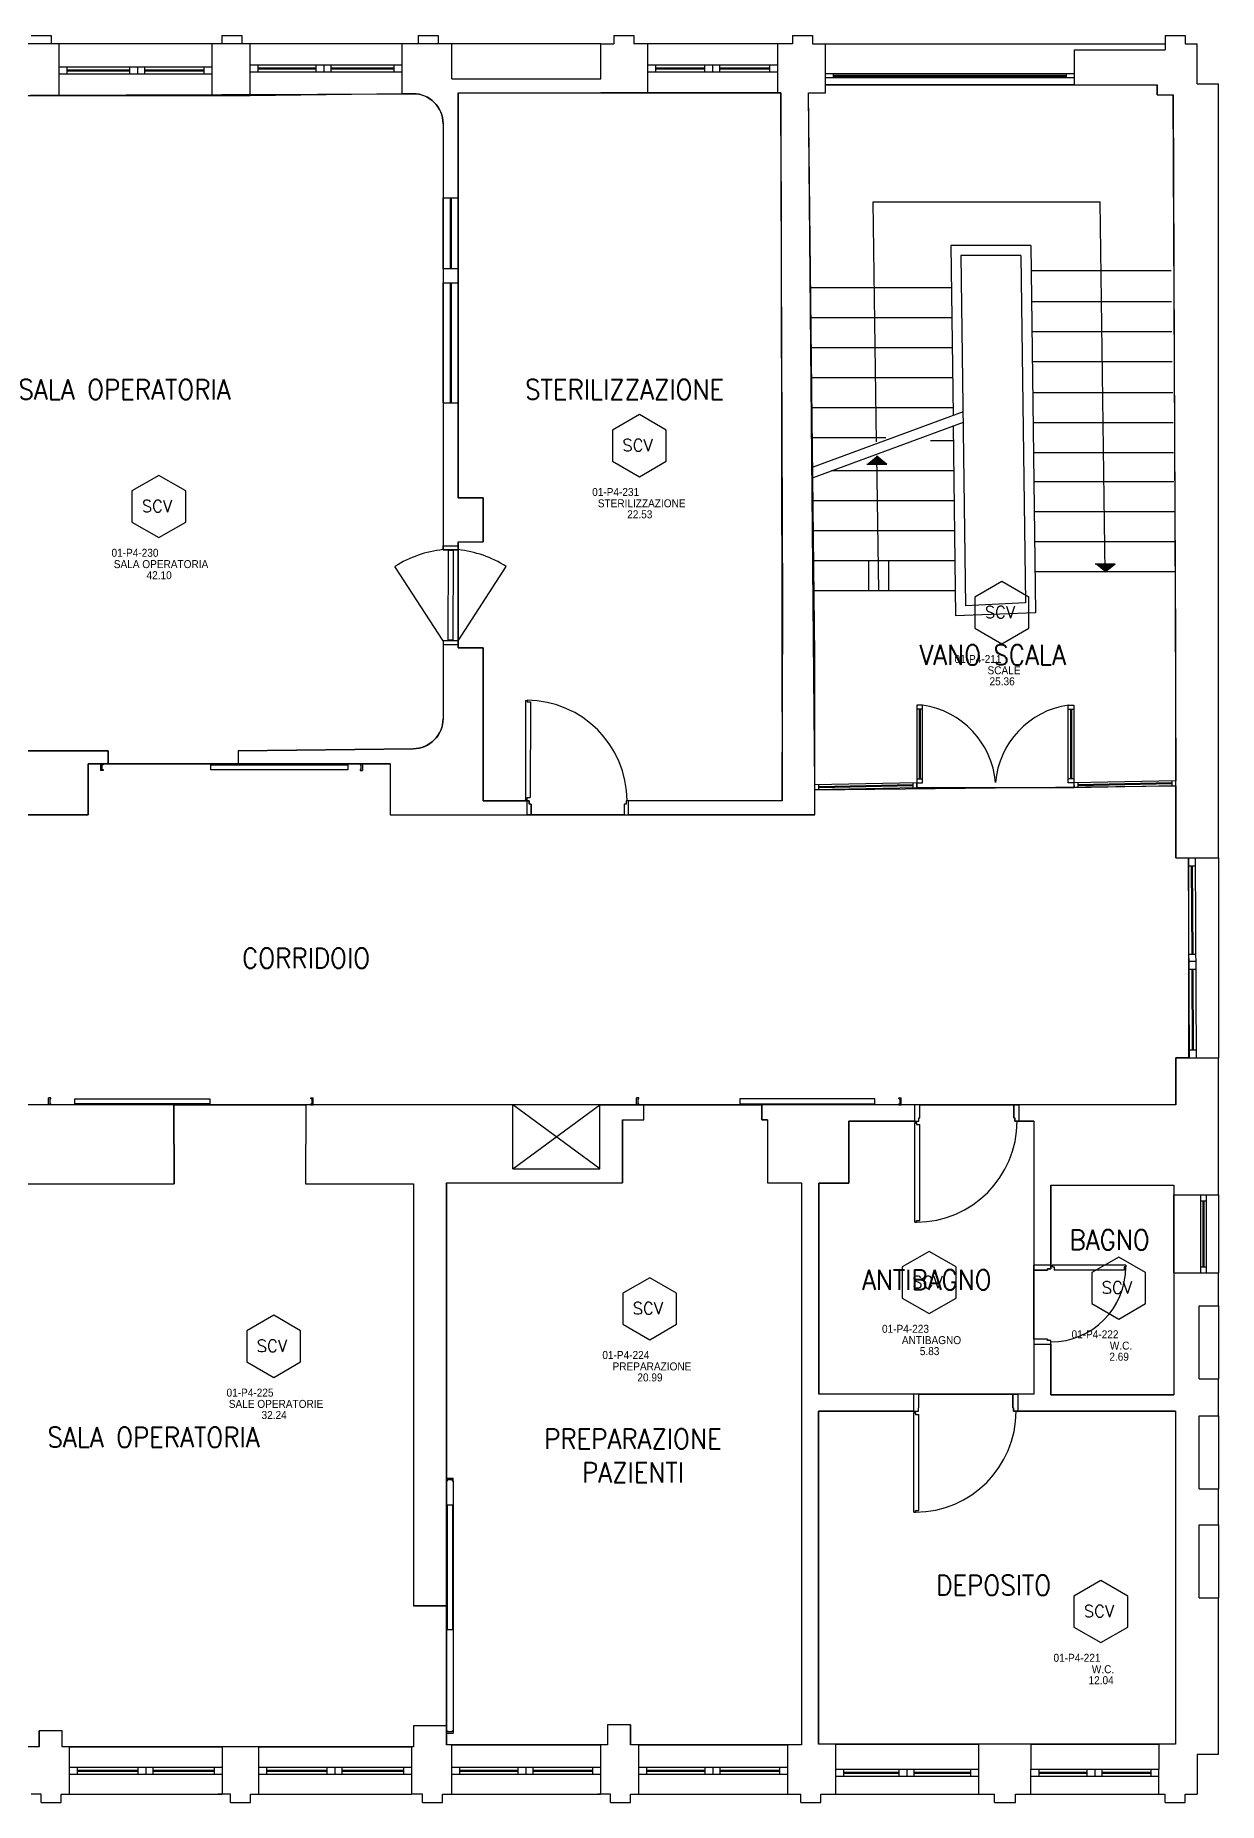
# Model space of a CAD drawing. Header units: inches. Extents: x 16420 to 16611, y 92341 to 92416.
# Drawn here: x 16593.98 to 16605.81, y 92340.51 to 92358.18 of the extents above; entities that cross this region are included whole.
import ezdxf
from ezdxf.enums import TextEntityAlignment as Align

# ---------------------------------------------------------------- set-up
doc = ezdxf.new("R2010")
doc.units = ezdxf.units.IN
doc.header["$LTSCALE"] = 50
doc.header["$MEASUREMENT"] = 0
doc.linetypes.add('HIDDEN2', pattern=[0.1875, 0.125, -0.0625])
doc.linetypes.add('NASCOSTA2', pattern=[0.1875, 0.125, -0.0625])
for name, color, linetype in [('A-LOCALI', 7, 'Continuous'), ('AA-CodiceVano', 7, 'Continuous'), ('GMM_DEST.USO', 50, 'Continuous'), ('PIANTA', 7, 'Continuous'), ('RM', 191, 'Continuous')]:
    doc.layers.add(name, color=color, linetype=linetype)
doc.styles.add('ARIAL', font='arial.ttf')
doc.styles.add('ARTECO', font='romans.shx', dxfattribs={"width": 0.9})
doc.styles.get("Standard").update_dxf_attribs({"font": 'txt.shx'})

# ---------------------------------------------------------------- blocks, each defined once
blk = doc.blocks.new('MFM_COD_VANO')
at = {"layer": 'A-LOCALI'}
for p, q in [((0, 0.621), (-0.269, 0.466)), ((0.269, 0.466), (0, 0.621)), ((-0.269, 0.466), (-0.269, 0.155)), ((0.269, 0.155), (0.269, 0.466)), ((-0.269, 0.155), (0, 0)), ((0, 0), (0.269, 0.155))]:
    blk.add_line(p, q, dxfattribs=at)
blk.add_text('SCV', height=0.12, dxfattribs=at).set_placement((-0.17, 0.255))
at = {"layer": 'A-LOCALI', "flags": 9}
for tag in ['MFM_NAME', 'MFM_COD_COMPLESSO', 'MFM_COD_EDIFICIO', 'MFM_COD_PIANO', 'MFM_COD_MACROAREA', 'MFM_ZONA', 'MFM_REPARTO']:
    blk.add_attdef(tag, (-0.084, 0.188), '', height=0.005, dxfattribs=at)
blk.add_attdef('MFM_ALTEZZA', text='', height=0.005, dxfattribs=at).set_placement((-0.057, 0.188), align=Align.CENTER)
at = {"layer": 'A-LOCALI', "style": 'ARIAL', "width": 0.9, "flags": 8}
for tag, p in [('MFM_COD_UT', (-0.026, -0.078)), ('MFM_DESTINAZIONE_USO', (0.023, -0.306)), ('MFM_SUPERFICIE', (0.004, -0.416))]:
    blk.add_attdef(tag, text='', height=0.08, dxfattribs=at).set_placement(p, align=Align.CENTER)
at = {"layer": 'A-LOCALI', "style": 'ARIAL', "width": 0.9}
for tag, p, height, flags in [('MFM_COD_LOCALE', (-0.472, -0.192), 0.08, 8), ('MFM_COD_SCHEDA', (-0.275, -0.483), 0.04, 9)]:
    blk.add_attdef(tag, p, '', height=height, dxfattribs=dict(at, flags=flags))

msp = doc.modelspace()

# ---------------------------------------------------------------- linework, layer by layer
at = {"layer": 'PIANTA', "color": 0}
for p, q in [((16594.221, 92358.093), (16593.841, 92358.093)), ((16593.941, 92358.179), (16594.141, 92358.179)), ((16594.141, 92358.179), (16594.141, 92358.093)), ((16595.751, 92358.093), (16594.221, 92358.093)), ((16594.221, 92357.576), (16594.221, 92358.093)), ((16596.131, 92358.093), (16595.751, 92358.093)), ((16595.751, 92357.576), (16595.751, 92358.093)), ((16595.846, 92358.179), (16596.046, 92358.179)), ((16595.846, 92358.179), (16595.846, 92358.093)), ((16596.046, 92358.179), (16596.046, 92358.093)), ((16597.651, 92358.093), (16596.131, 92358.093)), ((16596.131, 92357.576), (16596.131, 92358.093)), ((16597.651, 92357.596), (16597.651, 92358.093)), ((16598.147, 92358.093), (16597.651, 92358.093)), ((16597.809, 92358.179), (16598.009, 92358.179)), ((16597.809, 92358.179), (16597.809, 92358.093)), ((16598.009, 92358.179), (16598.009, 92358.093)), ((16599.637, 92358.093), (16598.147, 92358.093)), ((16598.147, 92357.746), (16598.147, 92358.093)), ((16599.637, 92357.746), (16599.637, 92358.093)), ((16599.637, 92358.093), (16599.767, 92358.093)), ((16599.767, 92358.179), (16599.967, 92358.179)), ((16599.767, 92358.179), (16599.767, 92358.093)), ((16599.967, 92358.179), (16599.967, 92358.093)), ((16600.107, 92358.093), (16599.967, 92358.093)), ((16601.407, 92358.093), (16600.107, 92358.093)), ((16600.107, 92357.606), (16600.107, 92358.093)), ((16601.407, 92357.606), (16601.407, 92358.093)), ((16601.552, 92358.093), (16601.407, 92358.093)), ((16601.552, 92358.179), (16601.752, 92358.179)), ((16601.552, 92358.179), (16601.552, 92358.093)), ((16601.752, 92358.179), (16601.752, 92358.093)), ((16601.752, 92358.093), (16601.926, 92358.093)), ((16601.884, 92357.603), (16601.884, 92358.093)), ((16601.884, 92358.093), (16605.279, 92358.093)), ((16604.374, 92357.683), (16604.374, 92358.033)), ((16604.374, 92358.033), (16605.279, 92358.033)), ((16605.279, 92358.179), (16605.279, 92358.033)), ((16605.279, 92358.179), (16605.479, 92358.179)), ((16605.479, 92358.179), (16605.479, 92358.093)), ((16605.479, 92358.093), (16605.6, 92358.093)), ((16605.479, 92358.093), (16605.6, 92358.093)), ((16605.6, 92357.693), (16605.6, 92358.093)), ((16594.221, 92357.866), (16595.751, 92357.866)), ((16594.301, 92357.796), (16594.301, 92357.866)), ((16594.926, 92357.796), (16594.926, 92357.866)), ((16595.006, 92357.796), (16595.006, 92357.866)), ((16595.076, 92357.796), (16595.076, 92357.866)), ((16595.671, 92357.796), (16595.671, 92357.866)), ((16596.131, 92357.886), (16597.651, 92357.886)), ((16596.211, 92357.816), (16596.211, 92357.886)), ((16596.211, 92357.856), (16596.791, 92357.856)), ((16596.791, 92357.816), (16596.791, 92357.886)), ((16596.871, 92357.816), (16596.871, 92357.886)), ((16596.941, 92357.816), (16596.941, 92357.886)), ((16596.941, 92357.856), (16597.571, 92357.856)), ((16597.571, 92357.816), (16597.571, 92357.886)), ((16600.107, 92357.886), (16601.407, 92357.886)), ((16600.187, 92357.816), (16600.187, 92357.886)), ((16600.187, 92357.856), (16600.677, 92357.856)), ((16600.677, 92357.816), (16600.677, 92357.886)), ((16600.757, 92357.816), (16600.757, 92357.886)), ((16600.827, 92357.816), (16600.827, 92357.886)), ((16600.827, 92357.856), (16601.327, 92357.856)), ((16601.327, 92357.816), (16601.327, 92357.886)), ((16594.221, 92357.796), (16595.751, 92357.796)), ((16594.301, 92357.836), (16594.926, 92357.836)), ((16594.301, 92357.826), (16594.926, 92357.826)), ((16595.076, 92357.836), (16595.671, 92357.836)), ((16595.076, 92357.826), (16595.671, 92357.826)), ((16596.131, 92357.816), (16597.651, 92357.816)), ((16596.211, 92357.846), (16596.791, 92357.846)), ((16596.941, 92357.846), (16597.571, 92357.846)), ((16598.147, 92357.746), (16599.637, 92357.746)), ((16600.107, 92357.816), (16601.407, 92357.816)), ((16600.187, 92357.846), (16600.677, 92357.846)), ((16600.827, 92357.846), (16601.327, 92357.846)), ((16604.374, 92357.793), (16601.884, 92357.793)), ((16604.374, 92357.753), (16601.884, 92357.753)), ((16604.374, 92357.683), (16601.884, 92357.683)), ((16601.964, 92357.753), (16601.964, 92357.793)), ((16604.294, 92357.778), (16601.964, 92357.778)), ((16604.294, 92357.768), (16601.964, 92357.768)), ((16604.294, 92357.753), (16604.294, 92357.793)), ((16604.374, 92357.683), (16605.199, 92357.683)), ((16605.199, 92357.583), (16605.199, 92357.683)), ((16605.6, 92357.693), (16605.814, 92357.693)), ((16605.814, 92349.956), (16605.814, 92357.693)), ((16594.221, 92357.576), (16593.841, 92357.576)), ((16595.751, 92357.576), (16594.221, 92357.576)), ((16595.821, 92357.576), (16595.751, 92357.576)), ((16596.051, 92357.576), (16595.821, 92357.576)), ((16596.131, 92357.576), (16596.051, 92357.576)), ((16597.651, 92357.596), (16596.131, 92357.576)), ((16597.759, 92357.596), (16597.651, 92357.596)), ((16598.209, 92357.606), (16598.209, 92356.556)), ((16598.209, 92357.606), (16599.637, 92357.606)), ((16600.107, 92357.606), (16599.637, 92357.606)), ((16601.407, 92357.606), (16600.107, 92357.606)), ((16601.437, 92357.606), (16601.407, 92357.606)), ((16601.457, 92352.476), (16601.437, 92357.606)), ((16601.714, 92357.603), (16601.884, 92357.603)), ((16601.777, 92351.981), (16601.714, 92357.603)), ((16605.199, 92357.583), (16605.359, 92357.583)), ((16605.387, 92352.106), (16605.359, 92357.583)), ((16598.059, 92357.296), (16598.059, 92356.556)), ((16598.059, 92356.556), (16598.209, 92356.556)), ((16598.059, 92355.846), (16598.059, 92356.556)), ((16598.131, 92356.556), (16598.131, 92355.846)), ((16598.141, 92356.556), (16598.141, 92355.846)), ((16598.209, 92356.556), (16598.209, 92355.846)), ((16602.394, 92354.115), (16602.36, 92356.513)), ((16602.36, 92356.513), (16604.629, 92356.513)), ((16604.678, 92352.813), (16604.629, 92356.513)), ((16603.935, 92356.078), (16603.135, 92356.077)), ((16603.135, 92356.077), (16603.158, 92354.38)), ((16603.835, 92355.978), (16603.235, 92355.977)), ((16603.235, 92355.977), (16603.284, 92352.473)), ((16603.835, 92355.978), (16603.884, 92352.503)), ((16603.935, 92356.078), (16603.984, 92352.403)), ((16598.209, 92355.846), (16598.059, 92355.846)), ((16598.059, 92355.846), (16598.059, 92355.706)), ((16598.209, 92355.846), (16598.209, 92355.706)), ((16605.338, 92355.823), (16603.939, 92355.823)), ((16598.059, 92355.706), (16598.209, 92355.706)), ((16598.059, 92354.506), (16598.059, 92355.706)), ((16598.131, 92355.706), (16598.131, 92354.506)), ((16598.141, 92355.706), (16598.141, 92354.506)), ((16598.209, 92355.706), (16598.209, 92354.506)), ((16603.141, 92355.653), (16601.723, 92355.653)), ((16605.342, 92355.513), (16603.943, 92355.513)), ((16603.145, 92355.353), (16601.728, 92355.353)), ((16605.346, 92355.213), (16603.947, 92355.213)), ((16603.149, 92355.053), (16601.732, 92355.053)), ((16605.35, 92354.913), (16603.951, 92354.913)), ((16603.153, 92354.753), (16601.737, 92354.753)), ((16598.059, 92354.506), (16598.209, 92354.506)), ((16598.059, 92354.506), (16598.059, 92353.036)), ((16598.209, 92354.506), (16598.209, 92353.556)), ((16605.355, 92354.603), (16603.955, 92354.603)), ((16603.157, 92354.453), (16601.741, 92354.453)), ((16602.487, 92354.153), (16601.746, 92354.153)), ((16603.159, 92354.274), (16603.184, 92352.373)), ((16605.358, 92354.303), (16603.959, 92354.303)), ((16602.397, 92353.975), (16602.498, 92353.892)), ((16602.415, 92352.623), (16602.397, 92353.975)), ((16603.161, 92354.123), (16602.933, 92354.123)), ((16605.362, 92354.003), (16603.963, 92354.003)), ((16603.165, 92353.823), (16601.944, 92353.823)), ((16602.296, 92353.892), (16602.397, 92353.892)), ((16602.397, 92353.892), (16602.498, 92353.892)), ((16605.366, 92353.713), (16603.967, 92353.713)), ((16598.209, 92353.556), (16598.459, 92353.556)), ((16598.459, 92353.556), (16598.459, 92353.116)), ((16603.169, 92353.523), (16601.755, 92353.523)), ((16605.37, 92353.413), (16603.971, 92353.413)), ((16598.209, 92353.116), (16598.459, 92353.116)), ((16598.209, 92353.116), (16598.209, 92353.036)), ((16603.173, 92353.223), (16601.759, 92353.223)), ((16605.374, 92353.113), (16603.975, 92353.113)), ((16598.059, 92353.076), (16598.209, 92353.076)), ((16598.059, 92353.036), (16598.059, 92353.076)), ((16598.209, 92353.036), (16598.059, 92353.036)), ((16598.109, 92352.131), (16598.112, 92353.031)), ((16598.112, 92353.031), (16598.161, 92353.031)), ((16598.161, 92353.031), (16598.158, 92352.131)), ((16598.209, 92353.076), (16598.209, 92353.036)), ((16603.177, 92352.923), (16601.764, 92352.923)), ((16602.315, 92352.623), (16602.315, 92352.923)), ((16602.515, 92352.623), (16602.515, 92352.923)), ((16605.378, 92352.813), (16603.979, 92352.813)), ((16604.578, 92352.895), (16604.678, 92352.895)), ((16604.678, 92352.813), (16604.779, 92352.895)), ((16604.678, 92352.895), (16604.779, 92352.895)), ((16603.181, 92352.623), (16601.768, 92352.623)), ((16601.449, 92350.526), (16601.457, 92352.476)), ((16603.984, 92352.403), (16603.184, 92352.373)), ((16603.884, 92352.503), (16603.284, 92352.473)), ((16598.059, 92352.126), (16598.059, 92351.346)), ((16598.209, 92352.126), (16598.059, 92352.126)), ((16598.059, 92352.126), (16598.059, 92352.086)), ((16598.209, 92352.086), (16598.059, 92352.086)), ((16598.158, 92352.131), (16598.109, 92352.131)), ((16598.209, 92352.126), (16598.209, 92352.056)), ((16598.209, 92352.086), (16598.209, 92352.126)), ((16598.209, 92352.056), (16598.459, 92352.056)), ((16598.459, 92352.056), (16598.459, 92350.526)), ((16605.387, 92349.956), (16605.387, 92352.106)), ((16601.777, 92350.386), (16601.777, 92351.981)), ((16598.883, 92351.529), (16598.882, 92350.543)), ((16598.883, 92351.529), (16598.9, 92351.529)), ((16598.9, 92351.529), (16598.9, 92351.513)), ((16598.9, 92351.513), (16598.932, 92351.513)), ((16598.932, 92351.513), (16598.931, 92350.559)), ((16602.797, 92351.482), (16602.797, 92350.706)), ((16602.853, 92351.482), (16602.797, 92351.482)), ((16602.853, 92351.442), (16602.797, 92351.442)), ((16602.82, 92351.442), (16602.82, 92350.746)), ((16602.83, 92351.442), (16602.83, 92350.746)), ((16602.853, 92350.706), (16602.853, 92351.482)), ((16604.311, 92351.482), (16604.367, 92351.482)), ((16604.311, 92350.706), (16604.311, 92351.482)), ((16604.311, 92351.442), (16604.367, 92351.442)), ((16604.334, 92351.442), (16604.334, 92350.746)), ((16604.344, 92351.442), (16604.344, 92350.746)), ((16604.367, 92351.482), (16604.367, 92350.706)), ((16592.028, 92351.026), (16594.709, 92351.026)), ((16594.709, 92351.026), (16594.709, 92350.896)), ((16596.009, 92351.026), (16597.759, 92351.046)), ((16596.009, 92351.026), (16596.009, 92350.896)), ((16594.509, 92350.896), (16594.509, 92350.386)), ((16594.709, 92350.896), (16594.509, 92350.896)), ((16594.635, 92350.896), (16594.635, 92350.827)), ((16594.659, 92350.896), (16594.635, 92350.896)), ((16594.659, 92350.827), (16594.635, 92350.827)), ((16594.649, 92350.837), (16594.649, 92350.886)), ((16594.659, 92350.886), (16594.649, 92350.886)), ((16594.649, 92350.837), (16594.659, 92350.837)), ((16594.659, 92350.896), (16594.659, 92350.886)), ((16594.659, 92350.837), (16594.659, 92350.827)), ((16595.738, 92350.836), (16595.738, 92350.886)), ((16595.738, 92350.886), (16597.108, 92350.886)), ((16597.108, 92350.836), (16595.738, 92350.836)), ((16597.529, 92350.896), (16596.009, 92350.896)), ((16597.108, 92350.886), (16597.108, 92350.836)), ((16597.229, 92350.896), (16597.229, 92350.886)), ((16597.229, 92350.896), (16597.253, 92350.896)), ((16597.229, 92350.886), (16597.239, 92350.886)), ((16597.229, 92350.837), (16597.229, 92350.827)), ((16597.239, 92350.837), (16597.229, 92350.837)), ((16597.229, 92350.827), (16597.253, 92350.827)), ((16597.239, 92350.837), (16597.239, 92350.886)), ((16597.253, 92350.896), (16597.253, 92350.827)), ((16597.529, 92350.896), (16597.529, 92350.386)), ((16602.797, 92350.706), (16601.777, 92350.686)), ((16602.797, 92350.656), (16601.777, 92350.636)), ((16601.817, 92350.636), (16601.817, 92350.686)), ((16602.757, 92350.686), (16601.817, 92350.666)), ((16602.757, 92350.676), (16601.817, 92350.656)), ((16602.757, 92350.706), (16602.757, 92350.656)), ((16602.797, 92350.746), (16602.853, 92350.746)), ((16602.797, 92350.706), (16602.797, 92350.656)), ((16602.797, 92350.706), (16602.853, 92350.706)), ((16604.367, 92350.746), (16604.311, 92350.746)), ((16604.367, 92350.706), (16604.311, 92350.706)), ((16604.367, 92350.746), (16604.316, 92350.746)), ((16604.367, 92350.706), (16604.316, 92350.706)), ((16605.387, 92350.726), (16604.367, 92350.706)), ((16604.367, 92350.706), (16604.367, 92350.656)), ((16605.387, 92350.676), (16604.367, 92350.656)), ((16604.407, 92350.706), (16604.407, 92350.656)), ((16605.347, 92350.706), (16604.407, 92350.686)), ((16605.347, 92350.696), (16604.407, 92350.676)), ((16605.347, 92350.726), (16605.347, 92350.676)), ((16598.459, 92350.526), (16598.899, 92350.526)), ((16598.882, 92350.543), (16598.899, 92350.543)), ((16598.899, 92350.559), (16598.931, 92350.559)), ((16598.899, 92350.543), (16598.899, 92350.559)), ((16598.899, 92350.386), (16598.899, 92350.526)), ((16598.899, 92350.526), (16598.919, 92350.526)), ((16598.919, 92350.526), (16598.919, 92350.493)), ((16598.939, 92350.493), (16598.919, 92350.493)), ((16598.939, 92350.493), (16598.939, 92350.386)), ((16599.869, 92350.493), (16599.869, 92350.386)), ((16599.889, 92350.493), (16599.869, 92350.493)), ((16599.889, 92350.526), (16599.889, 92350.493)), ((16599.909, 92350.526), (16599.889, 92350.526)), ((16601.449, 92350.526), (16599.909, 92350.526)), ((16599.909, 92350.526), (16599.909, 92350.386)), ((16594.509, 92350.386), (16593.709, 92350.386)), ((16597.529, 92350.386), (16598.899, 92350.386)), ((16598.939, 92350.386), (16598.899, 92350.386)), ((16599.869, 92350.386), (16599.909, 92350.386)), ((16601.777, 92350.386), (16599.909, 92350.386)), ((16605.387, 92349.956), (16605.814, 92349.956)), ((16605.522, 92347.956), (16605.512, 92349.956)), ((16605.592, 92347.956), (16605.582, 92349.956)), ((16605.814, 92349.956), (16605.814, 92347.956)), ((16605.512, 92349.876), (16605.582, 92349.876)), ((16605.548, 92348.991), (16605.542, 92349.876)), ((16605.558, 92348.991), (16605.552, 92349.876)), ((16605.518, 92348.991), (16605.588, 92348.991)), ((16605.518, 92348.921), (16605.588, 92348.921)), ((16605.518, 92348.841), (16605.588, 92348.841)), ((16605.552, 92348.036), (16605.548, 92348.841)), ((16605.562, 92348.036), (16605.558, 92348.841)), ((16605.522, 92348.036), (16605.592, 92348.036)), ((16605.387, 92347.486), (16605.387, 92347.956)), ((16605.387, 92347.956), (16605.814, 92347.956)), ((16605.814, 92346.586), (16605.814, 92347.956)), ((16595.367, 92347.486), (16589.757, 92347.486)), ((16594.113, 92347.486), (16594.113, 92347.555)), ((16594.137, 92347.555), (16594.113, 92347.555)), ((16594.137, 92347.486), (16594.113, 92347.486)), ((16594.127, 92347.545), (16594.127, 92347.496)), ((16594.127, 92347.545), (16594.137, 92347.545)), ((16594.137, 92347.496), (16594.127, 92347.496)), ((16594.137, 92347.545), (16594.137, 92347.555)), ((16594.137, 92347.486), (16594.137, 92347.496)), ((16594.378, 92347.496), (16594.378, 92347.546)), ((16594.378, 92347.546), (16595.728, 92347.546)), ((16595.728, 92347.496), (16594.378, 92347.496)), ((16595.367, 92347.486), (16595.372, 92346.696)), ((16595.728, 92347.546), (16595.728, 92347.496)), ((16596.687, 92347.486), (16596.682, 92346.696)), ((16598.757, 92347.486), (16596.687, 92347.486)), ((16596.737, 92347.545), (16596.737, 92347.555)), ((16596.737, 92347.555), (16596.761, 92347.555)), ((16596.747, 92347.545), (16596.737, 92347.545)), ((16596.737, 92347.486), (16596.737, 92347.496)), ((16596.737, 92347.496), (16596.747, 92347.496)), ((16596.737, 92347.486), (16596.761, 92347.486)), ((16596.747, 92347.545), (16596.747, 92347.496)), ((16596.761, 92347.486), (16596.761, 92347.555)), ((16599.627, 92347.486), (16598.757, 92347.486)), ((16598.757, 92346.846), (16598.757, 92347.486)), ((16599.627, 92346.846), (16598.757, 92347.486)), ((16598.757, 92346.846), (16599.627, 92347.486)), ((16599.627, 92346.846), (16599.627, 92347.486)), ((16599.627, 92347.486), (16600.067, 92347.486)), ((16599.993, 92347.486), (16599.993, 92347.555)), ((16600.017, 92347.555), (16599.993, 92347.555)), ((16600.017, 92347.486), (16599.993, 92347.486)), ((16600.007, 92347.545), (16600.007, 92347.496)), ((16600.007, 92347.545), (16600.017, 92347.545)), ((16600.017, 92347.496), (16600.007, 92347.496)), ((16600.017, 92347.545), (16600.017, 92347.555)), ((16600.017, 92347.486), (16600.017, 92347.496)), ((16600.067, 92347.336), (16600.067, 92347.486)), ((16601.026, 92347.546), (16601.026, 92347.496)), ((16602.376, 92347.546), (16601.026, 92347.546)), ((16601.026, 92347.496), (16602.376, 92347.496)), ((16602.777, 92347.486), (16601.247, 92347.486)), ((16601.247, 92347.336), (16601.247, 92347.486)), ((16602.376, 92347.496), (16602.376, 92347.546)), ((16602.617, 92347.545), (16602.617, 92347.555)), ((16602.617, 92347.555), (16602.641, 92347.555)), ((16602.627, 92347.545), (16602.617, 92347.545)), ((16602.617, 92347.486), (16602.617, 92347.496)), ((16602.617, 92347.496), (16602.627, 92347.496)), ((16602.617, 92347.486), (16602.641, 92347.486)), ((16602.627, 92347.545), (16602.627, 92347.496)), ((16602.641, 92347.486), (16602.641, 92347.555)), ((16602.827, 92347.486), (16602.777, 92347.486)), ((16602.777, 92347.321), (16602.777, 92347.486)), ((16602.827, 92347.354), (16602.827, 92347.486)), ((16603.767, 92347.486), (16603.817, 92347.486)), ((16603.767, 92347.354), (16603.767, 92347.486)), ((16605.387, 92347.486), (16603.797, 92347.486)), ((16603.817, 92347.486), (16603.817, 92347.321)), ((16599.852, 92347.336), (16600.067, 92347.336)), ((16599.852, 92347.336), (16599.852, 92346.706)), ((16601.302, 92347.336), (16601.247, 92347.336)), ((16601.302, 92347.336), (16601.302, 92346.706)), ((16602.777, 92347.321), (16602.117, 92347.321)), ((16602.117, 92347.321), (16602.117, 92346.701)), ((16602.777, 92346.311), (16602.776, 92347.305)), ((16602.776, 92347.305), (16602.793, 92347.305)), ((16602.777, 92347.321), (16602.817, 92347.321)), ((16602.793, 92347.305), (16602.793, 92347.288)), ((16602.793, 92347.288), (16602.826, 92347.288)), ((16602.817, 92347.321), (16602.817, 92347.354)), ((16602.817, 92347.354), (16602.827, 92347.354)), ((16602.826, 92346.327), (16602.826, 92347.288)), ((16603.767, 92347.354), (16603.777, 92347.354)), ((16603.777, 92347.321), (16603.777, 92347.354)), ((16603.817, 92347.321), (16603.777, 92347.321)), ((16603.967, 92347.321), (16603.797, 92347.321)), ((16603.967, 92347.321), (16603.967, 92345.881)), ((16598.757, 92346.846), (16599.627, 92346.846)), ((16592.312, 92346.696), (16595.372, 92346.696)), ((16596.682, 92346.696), (16597.762, 92346.696)), ((16597.762, 92346.696), (16597.762, 92342.476)), ((16598.092, 92346.706), (16598.092, 92342.476)), ((16598.092, 92346.706), (16599.852, 92346.706)), ((16601.302, 92346.706), (16601.642, 92346.706)), ((16601.642, 92346.706), (16601.642, 92341.086)), ((16602.117, 92346.701), (16601.817, 92346.701)), ((16601.817, 92346.701), (16601.817, 92344.591)), ((16604.137, 92346.681), (16605.367, 92346.681)), ((16604.137, 92346.681), (16604.137, 92345.881)), ((16605.367, 92346.681), (16605.367, 92346.586)), ((16605.367, 92346.586), (16605.717, 92346.586)), ((16605.367, 92345.806), (16605.367, 92346.586)), ((16605.637, 92345.806), (16605.637, 92346.586)), ((16605.694, 92345.806), (16605.694, 92346.586)), ((16605.717, 92346.586), (16605.814, 92346.586)), ((16605.814, 92346.586), (16605.814, 92345.806)), ((16605.637, 92346.526), (16605.694, 92346.526)), ((16605.661, 92345.866), (16605.661, 92346.526)), ((16605.671, 92345.866), (16605.671, 92346.526)), ((16602.777, 92346.311), (16602.794, 92346.311)), ((16602.794, 92346.327), (16602.826, 92346.327)), ((16602.794, 92346.311), (16602.794, 92346.327)), ((16603.967, 92345.831), (16603.967, 92345.881)), ((16604.137, 92345.881), (16603.967, 92345.881)), ((16604.137, 92345.846), (16604.104, 92345.846)), ((16604.104, 92345.846), (16604.104, 92345.831)), ((16604.137, 92345.881), (16604.137, 92345.846)), ((16604.886, 92345.882), (16604.153, 92345.882)), ((16604.153, 92345.882), (16604.153, 92345.865)), ((16604.153, 92345.865), (16604.17, 92345.865)), ((16604.17, 92345.865), (16604.17, 92345.833)), ((16604.87, 92345.865), (16604.87, 92345.833)), ((16604.886, 92345.865), (16604.87, 92345.865)), ((16604.886, 92345.882), (16604.886, 92345.865)), ((16605.637, 92345.866), (16605.694, 92345.866)), ((16604.104, 92345.831), (16603.967, 92345.831)), ((16604.87, 92345.833), (16604.17, 92345.833)), ((16605.367, 92345.806), (16605.717, 92345.806)), ((16605.367, 92345.806), (16605.367, 92344.586)), ((16605.717, 92345.806), (16605.814, 92345.806)), ((16605.814, 92345.476), (16605.814, 92345.806)), ((16605.619, 92345.476), (16605.814, 92345.476)), ((16605.619, 92344.746), (16605.619, 92345.476)), ((16605.814, 92345.476), (16605.814, 92344.746)), ((16603.967, 92345.141), (16603.967, 92345.091)), ((16604.104, 92345.141), (16603.967, 92345.141)), ((16604.104, 92345.141), (16604.104, 92345.127)), ((16603.967, 92345.091), (16604.137, 92345.091)), ((16603.967, 92345.091), (16603.967, 92344.591)), ((16604.137, 92345.127), (16604.104, 92345.127)), ((16604.137, 92345.091), (16604.137, 92345.127)), ((16604.137, 92345.091), (16604.137, 92344.591)), ((16605.619, 92344.746), (16605.814, 92344.746)), ((16605.814, 92344.376), (16605.814, 92344.746)), ((16602.767, 92344.591), (16601.817, 92344.591)), ((16602.817, 92344.592), (16602.767, 92344.592)), ((16602.767, 92344.421), (16602.767, 92344.591)), ((16602.812, 92344.421), (16602.812, 92344.454)), ((16602.812, 92344.454), (16602.817, 92344.454)), ((16602.817, 92344.454), (16602.817, 92344.592)), ((16603.757, 92344.591), (16603.807, 92344.591)), ((16603.757, 92344.454), (16603.757, 92344.591)), ((16603.757, 92344.454), (16603.762, 92344.454)), ((16603.762, 92344.421), (16603.762, 92344.454)), ((16603.967, 92344.591), (16603.807, 92344.591)), ((16603.807, 92344.591), (16603.807, 92344.421)), ((16604.137, 92344.586), (16605.367, 92344.586)), ((16601.812, 92344.421), (16601.812, 92341.091)), ((16602.767, 92344.421), (16601.812, 92344.421)), ((16602.767, 92343.411), (16602.766, 92344.405)), ((16602.766, 92344.405), (16602.783, 92344.405)), ((16602.767, 92344.421), (16602.812, 92344.421)), ((16602.783, 92344.405), (16602.783, 92344.388)), ((16602.783, 92344.388), (16602.816, 92344.388)), ((16602.816, 92343.427), (16602.816, 92344.388)), ((16603.807, 92344.421), (16603.762, 92344.421)), ((16605.382, 92344.421), (16603.807, 92344.421)), ((16605.382, 92344.421), (16605.382, 92341.091)), ((16605.619, 92344.376), (16605.717, 92344.376)), ((16605.619, 92343.646), (16605.619, 92344.376)), ((16605.717, 92344.376), (16605.814, 92344.376)), ((16605.814, 92344.376), (16605.814, 92343.646)), ((16598.092, 92343.75), (16598.161, 92343.75)), ((16598.092, 92343.726), (16598.092, 92343.75)), ((16598.092, 92343.726), (16598.102, 92343.726)), ((16598.151, 92343.736), (16598.102, 92343.736)), ((16598.102, 92343.726), (16598.102, 92343.736)), ((16598.151, 92343.736), (16598.151, 92343.726)), ((16598.151, 92343.726), (16598.161, 92343.726)), ((16598.161, 92343.726), (16598.161, 92343.75)), ((16605.619, 92343.646), (16605.717, 92343.646)), ((16605.717, 92343.646), (16605.814, 92343.646)), ((16605.814, 92343.286), (16605.814, 92343.646)), ((16598.102, 92342.236), (16598.102, 92343.486)), ((16598.102, 92343.486), (16598.152, 92343.486)), ((16598.152, 92343.486), (16598.152, 92342.236)), ((16602.767, 92343.411), (16602.784, 92343.411)), ((16602.784, 92343.427), (16602.816, 92343.427)), ((16602.784, 92343.411), (16602.784, 92343.427)), ((16605.619, 92343.286), (16605.717, 92343.286)), ((16605.619, 92342.556), (16605.619, 92343.286)), ((16605.717, 92343.286), (16605.814, 92343.286)), ((16605.814, 92343.286), (16605.814, 92342.556)), ((16605.619, 92342.556), (16605.717, 92342.556)), ((16605.717, 92342.556), (16605.814, 92342.556)), ((16605.814, 92340.993), (16605.814, 92342.556)), ((16598.092, 92342.476), (16597.762, 92342.476)), ((16598.152, 92342.236), (16598.102, 92342.236)), ((16598.092, 92341.276), (16597.762, 92341.276)), ((16597.762, 92341.276), (16597.762, 92341.066)), ((16598.092, 92341.276), (16598.092, 92341.086)), ((16599.702, 92341.286), (16599.702, 92341.086)), ((16599.932, 92341.286), (16599.702, 92341.286)), ((16599.932, 92341.286), (16599.932, 92341.086)), ((16594.022, 92341.066), (16593.942, 92341.066)), ((16594.022, 92341.066), (16594.022, 92341.226)), ((16594.252, 92341.226), (16594.022, 92341.226)), ((16594.252, 92341.066), (16594.252, 92341.226)), ((16594.322, 92341.066), (16594.252, 92341.066)), ((16594.322, 92341.066), (16594.322, 92340.593)), ((16594.322, 92341.066), (16595.852, 92341.066)), ((16596.212, 92341.066), (16595.852, 92341.066)), ((16595.852, 92341.066), (16595.852, 92340.593)), ((16596.212, 92341.066), (16596.212, 92340.593)), ((16596.212, 92341.066), (16597.742, 92341.066)), ((16597.742, 92341.066), (16597.742, 92340.593)), ((16597.762, 92341.066), (16597.742, 92341.066)), ((16598.092, 92341.226), (16598.102, 92341.226)), ((16598.092, 92341.226), (16598.092, 92341.202)), ((16598.092, 92341.202), (16598.161, 92341.202)), ((16598.142, 92341.086), (16598.092, 92341.086)), ((16598.102, 92341.226), (16598.102, 92341.216)), ((16598.151, 92341.216), (16598.102, 92341.216)), ((16598.142, 92341.086), (16598.142, 92340.593)), ((16598.142, 92341.086), (16599.633, 92341.086)), ((16598.151, 92341.226), (16598.161, 92341.226)), ((16598.151, 92341.216), (16598.151, 92341.226)), ((16598.161, 92341.226), (16598.161, 92341.202)), ((16599.633, 92341.086), (16599.633, 92340.593)), ((16599.702, 92341.086), (16599.633, 92341.086)), ((16600.012, 92341.086), (16599.932, 92341.086)), ((16600.012, 92341.086), (16600.012, 92340.593)), ((16600.012, 92341.086), (16601.502, 92341.086)), ((16601.642, 92341.086), (16601.502, 92341.086)), ((16601.502, 92341.086), (16601.502, 92340.593)), ((16601.982, 92341.091), (16601.812, 92341.091)), ((16601.982, 92341.091), (16601.982, 92340.841)), ((16601.982, 92341.091), (16603.412, 92341.091)), ((16603.412, 92341.091), (16603.412, 92340.841)), ((16603.937, 92341.091), (16603.412, 92341.091)), ((16603.937, 92341.091), (16603.937, 92340.841)), ((16603.937, 92341.091), (16605.217, 92341.091)), ((16605.382, 92341.091), (16605.217, 92341.091)), ((16605.217, 92341.091), (16605.217, 92340.841)), ((16605.6, 92340.993), (16605.6, 92340.593)), ((16605.6, 92340.993), (16605.814, 92340.993)), ((16594.322, 92340.863), (16595.852, 92340.863)), ((16594.322, 92340.793), (16595.852, 92340.793)), ((16594.402, 92340.863), (16594.402, 92340.793)), ((16594.402, 92340.833), (16595.007, 92340.833)), ((16594.402, 92340.823), (16595.007, 92340.823)), ((16595.007, 92340.863), (16595.007, 92340.793)), ((16595.087, 92340.863), (16595.087, 92340.793)), ((16595.157, 92340.863), (16595.157, 92340.793)), ((16595.157, 92340.833), (16595.772, 92340.833)), ((16595.157, 92340.823), (16595.772, 92340.823)), ((16595.772, 92340.863), (16595.772, 92340.793)), ((16596.212, 92340.863), (16597.742, 92340.863)), ((16596.212, 92340.793), (16597.742, 92340.793)), ((16596.292, 92340.863), (16596.292, 92340.793)), ((16596.292, 92340.833), (16596.897, 92340.833)), ((16596.292, 92340.823), (16596.897, 92340.823)), ((16596.897, 92340.863), (16596.897, 92340.793)), ((16596.977, 92340.863), (16596.977, 92340.793)), ((16597.047, 92340.863), (16597.047, 92340.793)), ((16597.047, 92340.833), (16597.662, 92340.833)), ((16597.047, 92340.823), (16597.662, 92340.823)), ((16597.662, 92340.863), (16597.662, 92340.793)), ((16598.142, 92340.863), (16599.633, 92340.863)), ((16598.142, 92340.793), (16599.633, 92340.793)), ((16598.222, 92340.863), (16598.222, 92340.793)), ((16598.222, 92340.833), (16598.807, 92340.833)), ((16598.222, 92340.823), (16598.807, 92340.823)), ((16598.807, 92340.863), (16598.807, 92340.793)), ((16598.887, 92340.863), (16598.887, 92340.793)), ((16598.957, 92340.863), (16598.957, 92340.793)), ((16598.957, 92340.833), (16599.553, 92340.833)), ((16598.957, 92340.823), (16599.553, 92340.823)), ((16599.553, 92340.863), (16599.553, 92340.793)), ((16600.012, 92340.863), (16601.502, 92340.863)), ((16600.012, 92340.793), (16601.502, 92340.793)), ((16600.092, 92340.863), (16600.092, 92340.793)), ((16600.092, 92340.833), (16600.677, 92340.833)), ((16600.092, 92340.823), (16600.677, 92340.823)), ((16600.677, 92340.863), (16600.677, 92340.793)), ((16600.757, 92340.863), (16600.757, 92340.793)), ((16600.827, 92340.863), (16600.827, 92340.793)), ((16600.827, 92340.833), (16601.422, 92340.833)), ((16600.827, 92340.823), (16601.422, 92340.823)), ((16601.422, 92340.863), (16601.422, 92340.793)), ((16601.982, 92340.841), (16601.982, 92340.593)), ((16601.982, 92340.841), (16603.412, 92340.841)), ((16601.982, 92340.771), (16603.412, 92340.771)), ((16602.062, 92340.841), (16602.062, 92340.771)), ((16602.062, 92340.811), (16602.617, 92340.811)), ((16602.062, 92340.801), (16602.617, 92340.801)), ((16602.617, 92340.841), (16602.617, 92340.771)), ((16602.697, 92340.841), (16602.697, 92340.771)), ((16602.767, 92340.841), (16602.767, 92340.771)), ((16602.767, 92340.811), (16603.332, 92340.811)), ((16602.767, 92340.801), (16603.332, 92340.801)), ((16603.332, 92340.841), (16603.332, 92340.771)), ((16603.412, 92340.841), (16603.412, 92340.593)), ((16603.937, 92340.841), (16605.217, 92340.841)), ((16603.937, 92340.593), (16603.937, 92340.841)), ((16603.937, 92340.771), (16605.217, 92340.771)), ((16604.017, 92340.841), (16604.017, 92340.771)), ((16604.017, 92340.811), (16604.497, 92340.811)), ((16604.017, 92340.801), (16604.497, 92340.801)), ((16604.497, 92340.841), (16604.497, 92340.771)), ((16604.577, 92340.841), (16604.577, 92340.771)), ((16604.647, 92340.841), (16604.647, 92340.771)), ((16604.647, 92340.811), (16605.137, 92340.811)), ((16604.647, 92340.801), (16605.137, 92340.801)), ((16605.137, 92340.841), (16605.137, 92340.771)), ((16605.217, 92340.593), (16605.217, 92340.841)), ((16594.041, 92340.593), (16593.942, 92340.593)), ((16594.041, 92340.507), (16594.041, 92340.593)), ((16594.241, 92340.507), (16594.241, 92340.593)), ((16594.241, 92340.593), (16594.322, 92340.593)), ((16594.322, 92340.593), (16595.852, 92340.593)), ((16595.852, 92340.593), (16595.807, 92340.593)), ((16595.933, 92340.593), (16595.852, 92340.593)), ((16595.933, 92340.507), (16595.933, 92340.593)), ((16596.133, 92340.507), (16596.133, 92340.593)), ((16596.133, 92340.593), (16596.212, 92340.593)), ((16596.212, 92340.593), (16597.742, 92340.593)), ((16597.853, 92340.593), (16597.742, 92340.593)), ((16597.853, 92340.507), (16597.853, 92340.593)), ((16598.053, 92340.507), (16598.053, 92340.593)), ((16598.053, 92340.593), (16598.142, 92340.593)), ((16598.142, 92340.593), (16599.633, 92340.593)), ((16599.633, 92340.593), (16599.607, 92340.593)), ((16599.732, 92340.593), (16599.633, 92340.593)), ((16599.732, 92340.507), (16599.732, 92340.593)), ((16599.932, 92340.507), (16599.932, 92340.593)), ((16599.932, 92340.593), (16600.012, 92340.593)), ((16600.012, 92340.593), (16601.502, 92340.593)), ((16601.502, 92340.593), (16601.635, 92340.593)), ((16601.635, 92340.507), (16601.635, 92340.593)), ((16601.835, 92340.507), (16601.835, 92340.593)), ((16601.835, 92340.593), (16601.982, 92340.593)), ((16601.982, 92340.593), (16603.412, 92340.593)), ((16603.412, 92340.593), (16603.573, 92340.593)), ((16603.573, 92340.507), (16603.573, 92340.593)), ((16603.783, 92340.507), (16603.783, 92340.593)), ((16603.783, 92340.593), (16603.937, 92340.593)), ((16603.937, 92340.593), (16605.217, 92340.593)), ((16605.217, 92340.593), (16605.279, 92340.593)), ((16605.279, 92340.507), (16605.279, 92340.593)), ((16605.479, 92340.507), (16605.479, 92340.593)), ((16605.479, 92340.593), (16605.6, 92340.593)), ((16594.041, 92340.507), (16594.241, 92340.507)), ((16595.933, 92340.507), (16596.133, 92340.507)), ((16597.853, 92340.507), (16598.053, 92340.507)), ((16599.732, 92340.507), (16599.932, 92340.507)), ((16601.635, 92340.507), (16601.835, 92340.507)), ((16603.573, 92340.507), (16603.783, 92340.507)), ((16605.279, 92340.507), (16605.479, 92340.507))]:
    msp.add_line(p, q, dxfattribs=at)
at = {"layer": 'PIANTA', "color": 0, "linetype": 'HIDDEN2'}
for p, q in [((16603.258, 92354.414), (16601.75, 92353.857)), ((16603.258, 92354.308), (16601.751, 92353.751))]:
    msp.add_line(p, q, dxfattribs=at)
at = {"layer": 'PIANTA', "color": 0, "linetype": 'NASCOSTA2'}
for p, q in [((16598.059, 92352.126), (16597.578, 92352.869)), ((16598.209, 92352.126), (16598.69, 92352.869)), ((16598.161, 92343.726), (16598.161, 92341.226))]:
    msp.add_line(p, q, dxfattribs=at)
at = {"layer": 'PIANTA', "color": 0}
for centre in [(16598.891, 92350.534), (16602.785, 92347.313), (16604.145, 92345.874), (16602.775, 92344.413)]:
    msp.add_circle(centre, 0.00633, dxfattribs=at)
for centre, start, end in [((16597.759, 92357.296), 0, 90), ((16597.759, 92351.346), 270, 0)]:
    msp.add_arc(centre, 0.3, start, end, dxfattribs=at)
at = {"layer": 'PIANTA', "color": 0, "linetype": 'NASCOSTA2'}
for centre, radius, start, end in [((16598.179, 92351.917), 1.126, 96.1251, 122.2531), ((16598.088, 92351.915), 1.128, 57.7573, 83.845), ((16598.893, 92350.524), 1.006, 0.1514, 89.6428), ((16602.728, 92350.634), 0.858, 4.8599, 81.5832), ((16604.437, 92350.634), 0.858, 98.4168, 175.1401), ((16602.787, 92347.324), 1.013, 270.367, 359.8486), ((16604.135, 92345.865), 0.751, 270.1506, 359.9916), ((16602.777, 92344.424), 1.013, 270.367, 359.8486)]:
    msp.add_arc(centre, radius, start, end, dxfattribs=at)
at = {"layer": 'PIANTA', "color": 0}
for points in [[(16602.296, 92353.892), (16602.397, 92353.975), (16602.498, 92353.892)], [(16604.578, 92352.895), (16604.678, 92352.813), (16604.779, 92352.895)]]:
    msp.add_solid(points, dxfattribs=at)
at = {"layer": 'RM'}
for points in [[(16601.714, 92357.603), (16601.884, 92357.603), (16601.884, 92357.683), (16605.199, 92357.683), (16605.199, 92357.583), (16605.359, 92357.583), (16605.387, 92350.726), (16604.367, 92350.706), (16604.368, 92350.656), (16602.797, 92350.656), (16602.797, 92350.706), (16601.777, 92350.686)], [(16598.209, 92357.606), (16601.437, 92357.606), (16601.449, 92350.526), (16599.889, 92350.526), (16599.889, 92350.493), (16599.869, 92350.493), (16599.869, 92350.386), (16598.939, 92350.386), (16598.939, 92350.493), (16598.919, 92350.493), (16598.919, 92350.526), (16598.459, 92350.526), (16598.459, 92352.056), (16598.209, 92352.056), (16598.209, 92353.116), (16598.459, 92353.116), (16598.459, 92353.556), (16598.209, 92353.556)], [(16597.762, 92346.696), (16597.762, 92342.476), (16598.092, 92342.476), (16598.092, 92341.276), (16597.762, 92341.276), (16597.762, 92341.066), (16594.252, 92341.066), (16594.252, 92341.226), (16594.022, 92341.226), (16594.022, 92341.066), (16592.312, 92341.066), (16592.313, 92344.936), (16592.152, 92344.936), (16592.152, 92345.956), (16592.312, 92345.956), (16592.312, 92346.696), (16595.372, 92346.696), (16595.367, 92347.486), (16596.687, 92347.486), (16596.682, 92346.696)], [(16601.302, 92346.706), (16601.642, 92346.706), (16601.642, 92341.086), (16599.932, 92341.086), (16599.932, 92341.286), (16599.702, 92341.286), (16599.702, 92341.086), (16598.092, 92341.086), (16598.092, 92341.276), (16598.092, 92342.476), (16598.092, 92346.706), (16599.852, 92346.706), (16599.852, 92347.336), (16600.067, 92347.336), (16600.067, 92347.486), (16601.247, 92347.486), (16601.247, 92347.336), (16601.302, 92347.336)], [(16603.967, 92347.321), (16603.967, 92344.591), (16601.817, 92344.591), (16601.817, 92346.701), (16602.117, 92346.701), (16602.117, 92347.321), (16602.817, 92347.321), (16602.817, 92347.354), (16602.827, 92347.354), (16602.827, 92347.486), (16603.767, 92347.486), (16603.767, 92347.354), (16603.777, 92347.354), (16603.777, 92347.321)], [(16605.367, 92346.681), (16605.367, 92344.586), (16604.137, 92344.586), (16604.137, 92345.127), (16604.104, 92345.127), (16604.104, 92345.141), (16603.967, 92345.141), (16603.967, 92345.831), (16604.104, 92345.831), (16604.104, 92345.846), (16604.137, 92345.846), (16604.137, 92346.681)], [(16605.382, 92344.421), (16605.382, 92341.091), (16601.812, 92341.091), (16601.812, 92344.421), (16602.812, 92344.421), (16602.812, 92344.454), (16602.817, 92344.454), (16602.817, 92344.592), (16603.757, 92344.591), (16603.757, 92344.454), (16603.762, 92344.454), (16603.762, 92344.421)]]:
    msp.add_lwpolyline(points, close=True, dxfattribs=at)
msp.add_lwpolyline([(16592.019, 92357.576), (16597.759, 92357.596, -0.416256), (16598.059, 92357.296), (16598.059, 92353.036), (16598.209, 92353.036), (16598.209, 92352.126), (16598.059, 92352.126), (16598.059, 92351.346, -0.414214), (16597.759, 92351.046), (16596.009, 92351.026), (16596.009, 92350.896), (16594.709, 92350.896), (16594.709, 92351.026), (16592.028, 92351.026, -0.412596)], format="xyb", dxfattribs=at)
msp.add_lwpolyline([(16590.019, 92350.386), (16594.509, 92350.386), (16594.509, 92350.896), (16597.529, 92350.896), (16597.529, 92350.386), (16601.777, 92350.386), (16601.777, 92350.636), (16605.387, 92350.676), (16605.387, 92349.956), (16605.512, 92349.956), (16605.512, 92347.956), (16605.387, 92347.956), (16605.387, 92347.486), (16603.767, 92347.486), (16602.827, 92347.486), (16601.247, 92347.486), (16600.067, 92347.486), (16596.687, 92347.486), (16595.367, 92347.486), (16589.717, 92347.486)], dxfattribs=at)

# ---------------------------------------------------------------- block references
at = {"layer": 'AA-CodiceVano'}
ref = msp.add_blockref('MFM_COD_VANO', (16600.022, 92353.766), dxfattribs=at)
ref.add_attrib('MFM_COD_LOCALE', '01-P4-231', (16599.55, 92353.573), dxfattribs={"layer": 'A-LOCALI', "height": 0.08, "style": 'ARIAL', "width": 0.9})
ref.add_attrib('MFM_SUPERFICIE', '22.53', dxfattribs={"layer": 'A-LOCALI', "height": 0.08, "style": 'ARIAL', "width": 0.9}).set_placement((16600.026, 92353.35), align=Align.CENTER)
ref.add_attrib('MFM_DESTINAZIONE_USO', 'STERILIZZAZIONE', dxfattribs={"layer": 'A-LOCALI', "height": 0.08, "style": 'ARIAL', "width": 0.9}).set_placement((16600.045, 92353.46), align=Align.CENTER)
ref = msp.add_blockref('MFM_COD_VANO', (16595.217, 92353.157), dxfattribs=at)
ref.add_attrib('MFM_COD_LOCALE', '01-P4-230', (16594.744, 92352.965), dxfattribs={"layer": 'A-LOCALI', "height": 0.08, "style": 'ARIAL', "width": 0.9})
ref.add_attrib('MFM_SUPERFICIE', '42.10', dxfattribs={"layer": 'A-LOCALI', "height": 0.08, "style": 'ARIAL', "width": 0.9}).set_placement((16595.22, 92352.741), align=Align.CENTER)
ref.add_attrib('MFM_DESTINAZIONE_USO', 'SALA OPERATORIA', dxfattribs={"layer": 'A-LOCALI', "height": 0.08, "style": 'ARIAL', "width": 0.9}).set_placement((16595.239, 92352.852), align=Align.CENTER)
ref = msp.add_blockref('MFM_COD_VANO', (16603.646, 92352.096), dxfattribs=at)
ref.add_attrib('MFM_COD_LOCALE', '01-P4-211', (16603.173, 92351.903), dxfattribs={"layer": 'A-LOCALI', "height": 0.08, "style": 'ARIAL', "width": 0.9})
ref.add_attrib('MFM_SUPERFICIE', '25.36', dxfattribs={"layer": 'A-LOCALI', "height": 0.08, "style": 'ARIAL', "width": 0.9}).set_placement((16603.649, 92351.68), align=Align.CENTER)
ref.add_attrib('MFM_DESTINAZIONE_USO', 'SCALE', dxfattribs={"layer": 'A-LOCALI', "height": 0.08, "style": 'ARIAL', "width": 0.9}).set_placement((16603.668, 92351.79), align=Align.CENTER)
ref = msp.add_blockref('MFM_COD_VANO', (16602.92, 92345.398), dxfattribs=at)
ref.add_attrib('MFM_COD_LOCALE', '01-P4-223', (16602.448, 92345.205), dxfattribs={"layer": 'A-LOCALI', "height": 0.08, "style": 'ARIAL', "width": 0.9})
ref.add_attrib('MFM_SUPERFICIE', '5.83', dxfattribs={"layer": 'A-LOCALI', "height": 0.08, "style": 'ARIAL', "width": 0.9}).set_placement((16602.924, 92344.982), align=Align.CENTER)
ref.add_attrib('MFM_DESTINAZIONE_USO', 'ANTIBAGNO', dxfattribs={"layer": 'A-LOCALI', "height": 0.08, "style": 'ARIAL', "width": 0.9}).set_placement((16602.943, 92345.092), align=Align.CENTER)
ref = msp.add_blockref('MFM_COD_VANO', (16604.815, 92345.342), dxfattribs=at)
ref.add_attrib('MFM_COD_LOCALE', '01-P4-222', (16604.343, 92345.15), dxfattribs={"layer": 'A-LOCALI', "height": 0.08, "style": 'ARIAL', "width": 0.9})
ref.add_attrib('MFM_SUPERFICIE', '2.69', dxfattribs={"layer": 'A-LOCALI', "height": 0.08, "style": 'ARIAL', "width": 0.9}).set_placement((16604.819, 92344.926), align=Align.CENTER)
ref.add_attrib('MFM_DESTINAZIONE_USO', 'W.C.', dxfattribs={"layer": 'A-LOCALI', "height": 0.08, "style": 'ARIAL', "width": 0.9}).set_placement((16604.838, 92345.037), align=Align.CENTER)
ref = msp.add_blockref('MFM_COD_VANO', (16600.125, 92345.135), dxfattribs=at)
ref.add_attrib('MFM_COD_LOCALE', '01-P4-224', (16599.652, 92344.943), dxfattribs={"layer": 'A-LOCALI', "height": 0.08, "style": 'ARIAL', "width": 0.9})
ref.add_attrib('MFM_SUPERFICIE', '20.99', dxfattribs={"layer": 'A-LOCALI', "height": 0.08, "style": 'ARIAL', "width": 0.9}).set_placement((16600.128, 92344.719), align=Align.CENTER)
ref.add_attrib('MFM_DESTINAZIONE_USO', 'PREPARAZIONE', dxfattribs={"layer": 'A-LOCALI', "height": 0.08, "style": 'ARIAL', "width": 0.9}).set_placement((16600.148, 92344.829), align=Align.CENTER)
ref = msp.add_blockref('MFM_COD_VANO', (16596.366, 92344.759), dxfattribs=at)
ref.add_attrib('MFM_COD_LOCALE', '01-P4-225', (16595.894, 92344.567), dxfattribs={"layer": 'A-LOCALI', "height": 0.08, "style": 'ARIAL', "width": 0.9})
ref.add_attrib('MFM_SUPERFICIE', '32.24', dxfattribs={"layer": 'A-LOCALI', "height": 0.08, "style": 'ARIAL', "width": 0.9}).set_placement((16596.37, 92344.343), align=Align.CENTER)
ref.add_attrib('MFM_DESTINAZIONE_USO', 'SALE OPERATORIE', dxfattribs={"layer": 'A-LOCALI', "height": 0.08, "style": 'ARIAL', "width": 0.9}).set_placement((16596.389, 92344.454), align=Align.CENTER)
ref = msp.add_blockref('MFM_COD_VANO', (16604.636, 92342.107), dxfattribs=at)
ref.add_attrib('MFM_COD_LOCALE', '01-P4-221', (16604.163, 92341.915), dxfattribs={"layer": 'A-LOCALI', "height": 0.08, "style": 'ARIAL', "width": 0.9})
ref.add_attrib('MFM_SUPERFICIE', '12.04', dxfattribs={"layer": 'A-LOCALI', "height": 0.08, "style": 'ARIAL', "width": 0.9}).set_placement((16604.639, 92341.691), align=Align.CENTER)
ref.add_attrib('MFM_DESTINAZIONE_USO', 'W.C.', dxfattribs={"layer": 'A-LOCALI', "height": 0.08, "style": 'ARIAL', "width": 0.9}).set_placement((16604.658, 92341.801), align=Align.CENTER)

# ---------------------------------------------------------------- texts
at = {"layer": 'GMM_DEST.USO', "color": 0, "style": 'ARTECO', "width": 0.9}
for s, p in [('SALA OPERATORIA ', (16594.935, 92354.538)), ('STERILIZZAZIONE', (16599.874, 92354.538)), ('CORRIDOIO ', (16596.751, 92348.852)), ('BAGNO', (16604.724, 92346.034)), ('ANTIBAGNO', (16602.896, 92345.634)), ('SALA OPERATORIA ', (16595.225, 92344.06)), ('PREPARAZIONE', (16599.957, 92344.044)), ('PAZIENTI', (16599.957, 92343.709)), ('DEPOSITO', (16603.565, 92342.58))]:
    msp.add_text(s, height=0.2, dxfattribs=at).set_placement(p, align=Align.CENTER)
msp.add_text('VANO SCALA', height=0.2, dxfattribs=at).set_placement((16602.821, 92351.883))

doc.saveas('drawing.dxf')
